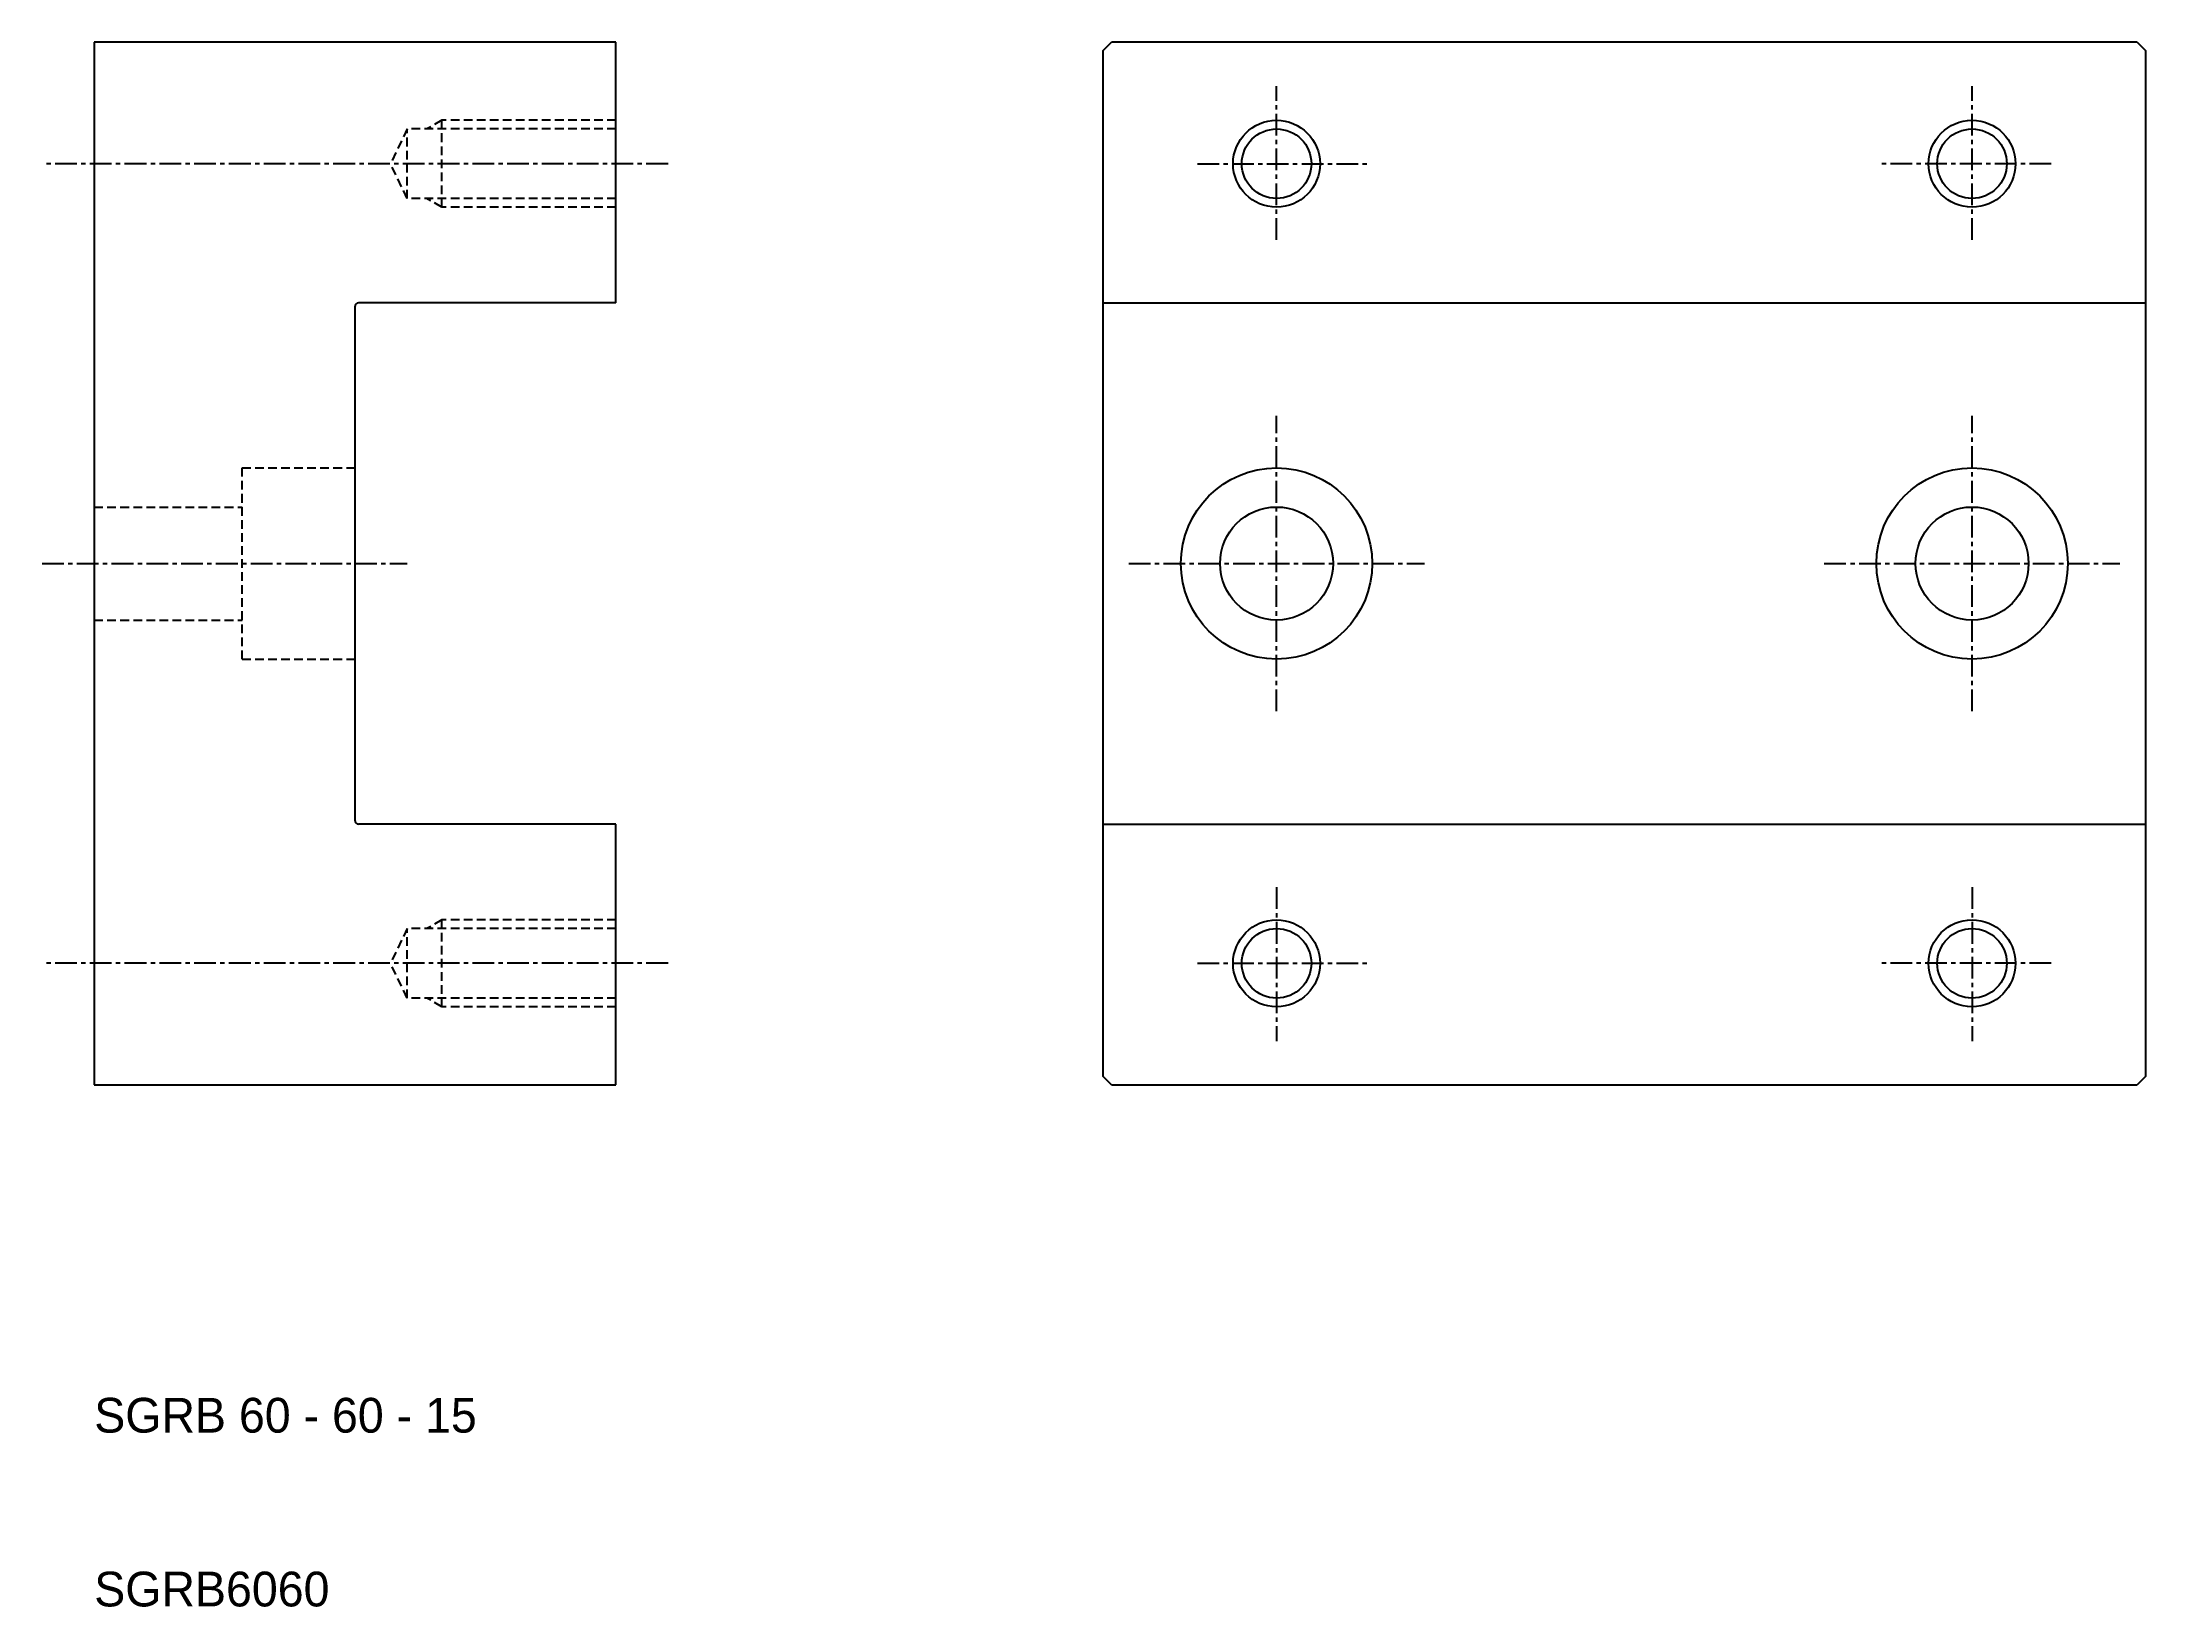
# Model space of a CAD drawing. Extents: x 7 to 128, y 10 to 100.
import ezdxf

# ---------------------------------------------------------------- set-up
doc = ezdxf.new("R2010")
doc.units = 0
doc.linetypes.add('CENTER', pattern=[2, 1.25, -0.25, 0.25, -0.25])
doc.linetypes.add('DASHED', pattern=[0.75, 0.5, -0.25])
doc.layers.get('0').update_dxf_attribs({"linetype": 'CONTINUOUS'})
doc.layers.add('CENTER', color=1, linetype='CENTER')

msp = doc.modelspace()

# ---------------------------------------------------------------- linework, layer by layer
at = {"color": 7, "linetype": 'CONTINUOUS'}
for p, q in [((10, 100), (10, 40)), ((40, 100), (10, 100)), ((40, 85), (40, 100)), ((68, 99.5), (68.5, 100)), ((68, 99.5), (68, 40.5)), ((127.5, 100), (68.5, 100)), ((127.5, 100), (128, 99.5)), ((128, 40.5), (128, 99.5)), ((25, 55.2), (25, 84.8)), ((40, 85), (25.2, 85)), ((68, 85), (128, 85)), ((40, 55), (25.2, 55)), ((40, 40), (40, 55)), ((68, 55), (128, 55)), ((10, 40), (40, 40)), ((68.5, 40), (68, 40.5)), ((68.5, 40), (127.5, 40)), ((128, 40.5), (127.5, 40))]:
    msp.add_line(p, q, dxfattribs=at)
at = {"color": 3, "linetype": 'DASHED'}
for p, q in [((28, 95), (27.047619, 93)), ((40, 95), (28, 95)), ((28, 91), (28, 95)), ((30, 95.5), (29.133975, 95)), ((40, 95.5), (30, 95.5)), ((30, 90.5), (30, 95.5)), ((28, 91), (27.047619, 93)), ((40, 91), (28, 91)), ((30, 90.5), (29.133975, 91)), ((40, 90.5), (30, 90.5)), ((18.5, 75.5), (25, 75.5)), ((18.5, 64.5), (18.5, 75.5)), ((10, 73.25), (18.5, 73.25)), ((10, 66.75), (18.5, 66.75)), ((18.5, 64.5), (25, 64.5)), ((28, 49), (27.047619, 47)), ((40, 49), (28, 49)), ((28, 45), (28, 49)), ((30, 49.5), (29.133975, 49)), ((40, 49.5), (30, 49.5)), ((30, 44.5), (30, 49.5)), ((28, 45), (27.047619, 47)), ((40, 45), (28, 45)), ((30, 44.5), (29.133975, 45)), ((40, 44.5), (30, 44.5))]:
    msp.add_line(p, q, dxfattribs=at)
at = {"color": 3}
for centre in [(78, 93), (118, 93), (78, 47), (118, 47)]:
    msp.add_circle(centre, 2.5, dxfattribs=at)
at = {"color": 7, "linetype": 'CONTINUOUS'}
for centre, radius in [((78, 93), 2), ((118, 93), 2), ((78, 70), 5.5), ((118, 70), 5.5), ((78, 70), 3.25), ((118, 70), 3.25), ((78, 47), 2), ((118, 47), 2)]:
    msp.add_circle(centre, radius, dxfattribs=at)
for centre, start, end in [((25.2, 84.8), 90, 180), ((25.2, 55.2), 180, 270)]:
    msp.add_arc(centre, 0.2, start, end, dxfattribs=at)
at = {"layer": 'CENTER', "color": 1, "linetype": 'CENTER'}
for p, q in [((78, 88.622428), (78, 97.471514)), ((118, 88.622428), (118, 97.471514)), ((43, 93), (7, 93)), ((73.444063, 93), (83.230512, 93)), ((122.555937, 93), (112.769488, 93)), ((78, 61.5), (78, 78.5)), ((118, 61.5), (118, 78.5)), ((7, 70), (28, 70)), ((69.5, 70), (86.5, 70)), ((109.5, 70), (126.5, 70)), ((78, 51.377572), (78, 42.528486)), ((118, 51.377572), (118, 42.528486)), ((43, 47), (7, 47)), ((73.444063, 47), (83.230512, 47)), ((122.555937, 47), (112.769488, 47))]:
    msp.add_line(p, q, dxfattribs=at)

# ---------------------------------------------------------------- texts
at = {"color": 7, "linetype": 'CONTINUOUS'}
for s, p in [('SGRB 60 - 60 - 15', (10, 20)), ('SGRB6060', (10, 10))]:
    msp.add_text(s, height=2, dxfattribs=at).set_placement(p)

doc.saveas('drawing.dxf')
